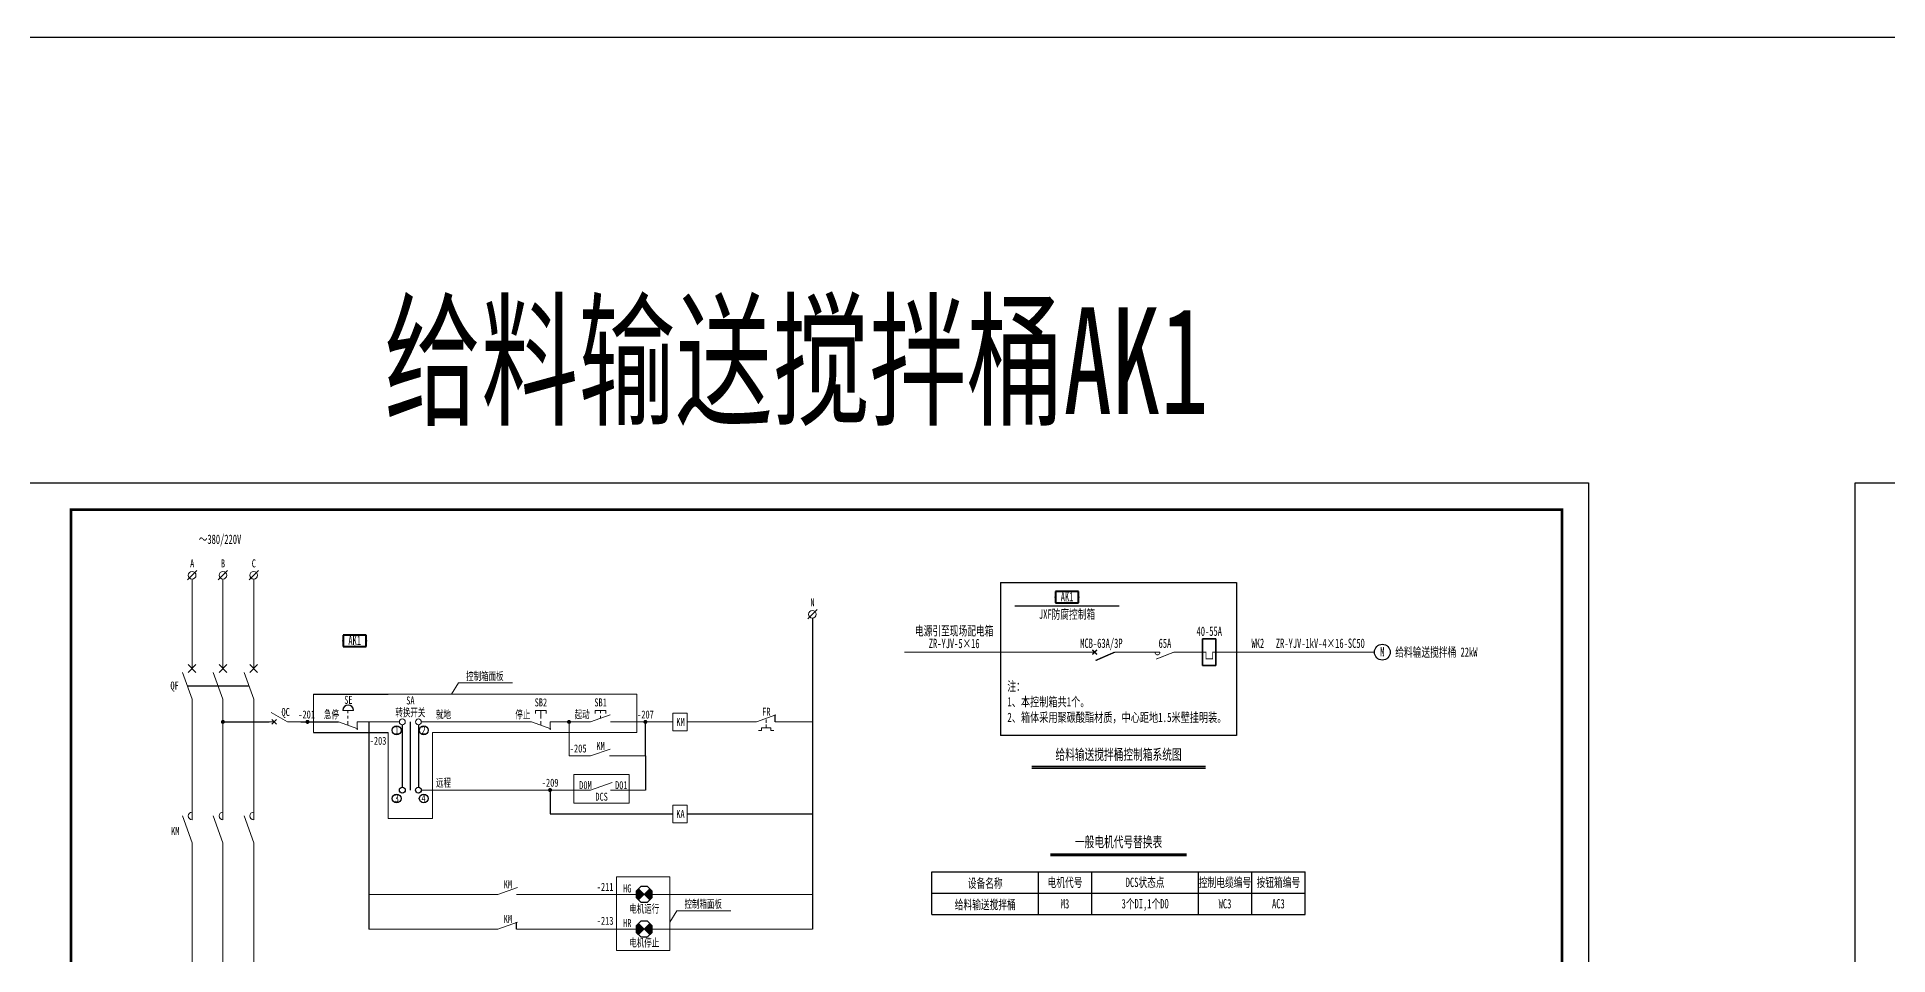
# Model space of a CAD drawing. Header units: millimetres. Extents: x 257344 to 1270023, y 272924 to 540726.
# Drawn here: x 629234 to 698634, y 481975 to 516375 of the extents above; entities that cross this region are included whole.
import ezdxf
from ezdxf.enums import TextEntityAlignment as Align

# ---------------------------------------------------------------- set-up
doc = ezdxf.new("R2010")
doc.units = ezdxf.units.MM
doc.linetypes.add('常规', pattern=[20, 10, 0, 10])
for name, color, linetype, lineweight in [('1轮廓实线层', 7, 'Continuous', 18), ('_0', 7, 'Continuous', 25), ('CAXA0层', 7, 'Continuous', 25), ('MX', 3, 'Continuous', 0), ('SW', 8, 'Continuous', 20), ('TEXT', 4, 'Continuous', 0)]:
    doc.layers.add(name, color=color, linetype=linetype, lineweight=lineweight)
for name, color, linetype in [('D1', 4, 'Continuous'), ('动力平面导线层', 3, '常规'), ('图框', 7, 'Continuous'), ('文字', 7, 'Continuous'), ('标注-照明', 7, 'Continuous'), ('照明平面导线层', 3, 'Continuous'), ('照明平面设备层', 1, 'Continuous'), ('电气-接地设计-接地线', 3, '接地线'), ('表格图框层', 7, 'Continuous'), ('高低压系统', 4, 'Continuous')]:
    doc.layers.add(name, color=color, linetype=linetype)
doc.styles.add('标准', font='', dxfattribs={"width": 0.667})
doc.styles.get('标准').set_extended_font_data('NSimSun')
doc.linetypes.add('接地线', pattern='A,500,[136,EESLTYPE.shx,S=100,R=0,X=0,Y=0],500,-200,60,-200', length=1460)

# ---------------------------------------------------------------- blocks, each defined once
blk = doc.blocks.new('*U33')
at = {"layer": '1轮廓实线层'}
for p, q in [((0, 15), (0, 10)), ((0, 5), (-3.5, 11.06)), ((0, 10), (-0.88, 10.88)), ((0, 10), (-0.88, 9.12)), ((0, 10), (0.88, 10.88)), ((0, 10), (0.88, 9.12)), ((0, 5), (0, 0))]:
    blk.add_line(p, q, dxfattribs=at)
blk = doc.blocks.new('PLA1')
at = {"color": 0, "linetype": 'ByBlock', "lineweight": -2}
for p, q in [((-500, 500), (-500, 0)), ((500, 500), (-500, 500)), ((-500, 0), (500, 0)), ((500, 0), (500, 500))]:
    blk.add_line(p, q, dxfattribs=at)
for p in [(-500, 250), (0, 500), (0, 0), (500, 250)]:
    blk.add_point(p, dxfattribs=at)
blk = doc.blocks.new('JJH')
at = {"color": 3, "linetype": '常规', "lineweight": 35}
for p, q in [((-500, -500), (-500, 0)), ((500, 0), (-500, 0)), ((500, -500), (500, 0)), ((-500, -500), (500, -500))]:
    blk.add_line(p, q, dxfattribs=at)
at = {"color": 3, "linetype": '常规', "lineweight": 35, "const_width": 30}
blk.add_lwpolyline([(0, 100), (0, -125), (-250, -125), (-250, -375), (0, -375), (0, -600)], dxfattribs=at)
blk = doc.blocks.new('GGF')
at = {"layer": '照明平面导线层', "color": 3, "linetype": '常规', "lineweight": 25, "ltscale": 2, "const_width": 30}
for points in [[(0, 0), (0, -365)], [(0, -1065), (-261, -402)], [(0, -365), (0, -544)], [(0, -1065), (0, -1429)]]:
    blk.add_lwpolyline(points, dxfattribs=at)
blk.add_lwpolyline([(0, -544, -1.122007), (0, -365, -1.343832)], format="xyb", dxfattribs=at)
blk = doc.blocks.new('DYDQ0201')
at = {"color": 0}
for points, const_width in [([(0, 0), (0, -3.75)], 0.3), ([(0, -11.25), (-3.11, -4.12)], 0.5), ([(0.86, -4.61), (-0.86, -2.89)], 0.5), ([(-0.86, -4.61), (0.86, -2.89)], 0.5), ([(0, -11.25), (0, -15)], 0.3)]:
    blk.add_lwpolyline(points, dxfattribs=dict(at, const_width=const_width))

msp = doc.modelspace()

# ---------------------------------------------------------------- hatches: boundary and pattern name
at = {"linetype": 'ByBlock', "lineweight": 25}
h = msp.add_hatch(dxfattribs=at)
h.set_pattern_fill('ANSI31', color=3, scale=184.8, style=0)
h.set_pattern_definition([(45, (87597.379, 486440.852), (-16.3341666, 16.3341666), [])])
h.paths.add_polyline_path([(651999.7, 484245.9), (651790.8, 484455.1, 0.1991281), (651704.1, 484245.9, 0.1986966), (651790.5, 484037)])
h.paths.add_polyline_path([(652209, 484454.8), (651999.7, 484245.9), (652208.6, 484036.6, 0.1991281), (652295.4, 484245.9, 0.1986966)])
h = msp.add_hatch(dxfattribs=at)
h.set_pattern_fill('ANSI31', color=1, scale=184.8, style=0)
h.set_pattern_definition([(45, (87597.379, 485140.852), (-16.3341666, 16.3341666), [])])
h.paths.add_polyline_path([(651999.7, 482945.9), (651790.8, 483155.1, 0.1991281), (651704.1, 482945.9, 0.1986966), (651790.5, 482737)])
h.paths.add_polyline_path([(652209, 483154.8), (651999.7, 482945.9), (652208.6, 482736.6, 0.1991281), (652295.4, 482945.9, 0.1986966)])

# ---------------------------------------------------------------- linework, layer by layer
at = {"color": 0, "lineweight": -3, "ltscale": 100}
for p, q in [((665363.7, 495938.6), (674208.5, 495938.6)), ((665363.7, 495938.6), (665363.7, 490199.5)), ((674208.5, 495938.6), (674208.5, 490199.5)), ((674208.5, 490199.5), (665363.7, 490199.5))]:
    msp.add_line(p, q, dxfattribs=at)
msp.add_line((679721.3, 493171.8), (679721.3, 493192.1))
at = {"color": 0, "linetype": 'ByBlock', "lineweight": 20}
for p, q in [((656206.8, 490710.4), (653612.9, 490710.4)), ((656572.4, 490800.9), (656572.4, 490680.3)), ((658306.1, 490710.4), (656908.6, 490710.4)), ((656283, 490384.2), (656391.5, 490384.2)), ((656391.5, 490384.2), (656391.5, 490492.7)), ((656391.5, 490492.7), (656753.3, 490492.7)), ((656572.4, 490613.3), (656572.4, 490492.7)), ((656753.3, 490492.7), (656753.3, 490384.2)), ((656753.3, 490384.2), (656861.8, 490384.2))]:
    msp.add_line(p, q, dxfattribs=at)
at = {"color": 3, "linetype": 'ByBlock', "lineweight": 25}
for p, q in [((652209, 484454.8), (651790.5, 484037)), ((652208.6, 484036.6), (651790.8, 484455.1))]:
    msp.add_line(p, q, dxfattribs=at)
at = {"color": 1, "linetype": 'ByBlock', "lineweight": 25}
for p, q in [((652209, 483154.8), (651790.5, 482737)), ((652208.6, 482736.6), (651790.8, 483155.1))]:
    msp.add_line(p, q, dxfattribs=at)
at = {"color": 3}
msp.add_lwpolyline([(257344.3, 516374.7), (780473.3, 516374.7), (780473.3, 446374.7), (257344.3, 446374.7)], close=True, dxfattribs=at)
at = {"color": 4, "linetype": 'ByBlock', "lineweight": 35, "const_width": 30}
msp.add_lwpolyline([(672836.3, 493322), (673061.3, 493322)], dxfattribs=at)
at = {"color": 7, "linetype": 'ByBlock', "lineweight": 20, "const_width": 75}
for points in [[(636166.4, 490710.4, 1), (636241.4, 490710.4, 1)], [(639337, 490710.4, 1), (639412, 490710.4, 1)], [(649142.9, 490710.4, 1), (649217.9, 490710.4, 1)], [(652006.6, 490710.4, 1), (652081.6, 490710.4, 1)], [(648432.2, 488154.2, 1), (648507.2, 488154.2, 1)]]:
    msp.add_lwpolyline(points, format="xyb", close=True, dxfattribs=at)
at = {"color": 3, "linetype": 'ByBlock', "lineweight": 25}
msp.add_lwpolyline([(651877.3, 484541.6), (651704.1, 484368.4), (651704.1, 484123.4), (651877.3, 483950.2), (652122.2, 483950.2), (652295.4, 484123.4), (652295.4, 484368.4), (652122.2, 484541.6)], close=True, dxfattribs=at)
at = {"color": 1, "linetype": 'ByBlock', "lineweight": 25}
msp.add_lwpolyline([(651877.3, 483241.6), (651704.1, 483068.4), (651704.1, 482823.4), (651877.3, 482650.2), (652122.2, 482650.2), (652295.4, 482823.4), (652295.4, 483068.4), (652122.2, 483241.6)], close=True, dxfattribs=at)
at = {"color": 1, "lineweight": 30, "ltscale": 100}
msp.add_circle((679675, 493322), 295.9, dxfattribs=at)
at = {"layer": '_0', "color": 0, "linetype": 'ByBlock', "ltscale": 500}
msp.add_line((634868.6, 492060.6), (637178.3, 492060.6), dxfattribs=at)
at = {"layer": 'CAXA0层', "color": 0, "linetype": 'Continuous', "lineweight": 30}
msp.add_line((665898.7, 495059.2), (669810.9, 495059.2), dxfattribs=at)
at = {"layer": 'CAXA0层', "color": 2, "linetype": 'Continuous', "lineweight": 40}
msp.add_line((666533, 489034.5), (673039.3, 489034.5), dxfattribs=at)
at = {"layer": 'CAXA0层', "color": 2, "linetype": 'Continuous', "lineweight": 0}
msp.add_line((666533, 488969), (673039.3, 488969), dxfattribs=at)
at = {"layer": 'CAXA0层', "color": 2, "linetype": 'ByBlock', "lineweight": 40}
msp.add_line((667237, 485757.6), (672335.2, 485757.6), dxfattribs=at)
at = {"layer": 'CAXA0层', "color": 2, "linetype": 'ByBlock', "lineweight": 0}
msp.add_line((667237, 485692.1), (672335.2, 485692.1), dxfattribs=at)
at = {"layer": 'D1', "color": 1, "linetype": 'ByBlock'}
msp.add_arc((640901.3, 491142.1), 200.5, 0, 180, dxfattribs=at)
at = {"layer": 'MX', "color": 7, "linetype": 'ByBlock', "lineweight": 20}
for p, q in [((634875.8, 496031.3), (635222.3, 496377.7)), ((636030.7, 496031.3), (636377.2, 496377.7)), ((637185.6, 496031.3), (637532, 496377.7)), ((635049.1, 496060.3), (635049.1, 492710.2)), ((636203.9, 496060.3), (636203.9, 492710.2)), ((637358.8, 496060.3), (637358.8, 492710.2)), ((658132.8, 494571.5), (658479.3, 494918)), ((635193.4, 492854.5), (634904.7, 492565.8)), ((635193.4, 492565.8), (634904.7, 492854.5)), ((636348.3, 492854.5), (636059.6, 492565.8)), ((636348.3, 492565.8), (636059.6, 492854.5)), ((637503.2, 492854.5), (637214.4, 492565.8)), ((637503.2, 492565.8), (637214.4, 492854.5)), ((635049.1, 491555.3), (634688.2, 492565.8)), ((636203.9, 491555.3), (635843, 492565.8)), ((637358.8, 491555.3), (636997.9, 492565.8)), ((635049.1, 487042.7), (635049.1, 491565.4)), ((636203.9, 487042.7), (636203.9, 491565.4)), ((637358.8, 487042.7), (637358.8, 491565.4)), ((635049.1, 486176.5), (634688.2, 487187)), ((636203.9, 486176.5), (635843, 487187)), ((637358.8, 486176.5), (636997.9, 487187)), ((635049.1, 481489.8), (635049.1, 486176.5)), ((636203.9, 486176.5), (636203.9, 481489.8)), ((637358.8, 486176.5), (637358.8, 481489.8))]:
    msp.add_line(p, q, dxfattribs=at)
for centre in [(635049.1, 496204.5), (636203.9, 496204.5), (637358.8, 496204.5), (658306, 494744.8)]:
    msp.add_circle(centre, 144.4, dxfattribs=at)
for centre in [(635049.1, 487187), (636203.9, 487187), (637358.8, 487187)]:
    msp.add_arc(centre, 144.4, 89.999997, 269.999994, dxfattribs=at)
at = {"layer": 'SW', "color": 7, "linetype": 'ByBlock', "lineweight": 25}
for p, q in [((662786.1, 483489.6), (662786.1, 485089.6)), ((666786.1, 483489.6), (666786.1, 485089.6)), ((672786.1, 483489.6), (672786.1, 485089.6)), ((674786.1, 483489.6), (674786.1, 485089.6)), ((676786.1, 483489.6), (676786.1, 485089.6))]:
    msp.add_line(p, q, dxfattribs=at)
at = {"layer": 'TEXT', "color": 7, "linetype": 'ByBlock', "ltscale": 100}
for centre in [(642930, 490710.4), (643533.5, 490710.4)]:
    msp.add_circle(centre, 109.7, dxfattribs=at)
at = {"layer": '动力平面导线层', "color": 0, "linetype": 'ByBlock'}
for p, q in [((658306, 494600.4), (658306, 482945.9)), ((639124, 490710.4), (640535.7, 490710.4)), ((641675.3, 490710.4), (641675.3, 482945.9)), ((652044.1, 489432.3), (652044.1, 488154.2)), ((648469.7, 488154.2), (648469.7, 487262.6)), ((648469.7, 487262.6), (653077.2, 487262.6)), ((662786.1, 485089.6), (676786.1, 485089.6)), ((668786.1, 483489.6), (668786.1, 485089.6)), ((662786.1, 484289.6), (676786.1, 484289.6)), ((662786.1, 483489.6), (676786.1, 483489.6))]:
    msp.add_line(p, q, dxfattribs=at)
at = {"layer": '动力平面导线层', "color": 6, "linetype": 'ByBlock'}
for p, q in [((639597.9, 491743.8), (642397.2, 491743.8)), ((639597.9, 490308.9), (642397.2, 490308.9))]:
    msp.add_line(p, q, dxfattribs=at)
at = {"layer": '动力平面导线层', "color": 0, "linetype": 'ByBlock', "lineweight": -3, "ltscale": 100}
msp.add_line((656908.6, 490710.4), (656908.6, 490971.9), dxfattribs=at)
at = {"layer": '图框', "linetype": 'Continuous', "lineweight": 100, "const_width": 100}
msp.add_lwpolyline([(630508.8, 458665.5), (686408.8, 458665.5), (686408.8, 498665.5), (630508.8, 498665.5)], close=True, dxfattribs=at)
at = {"layer": '文字', "color": 4, "linetype": 'ByBlock', "lineweight": 25, "const_width": 30}
for points in [[(670013.6, 493322), (670789.9, 493322)], [(672219.1, 493322), (672836.3, 493322)], [(673536.3, 493322), (679379.1, 493322)]]:
    msp.add_lwpolyline(points, dxfattribs=at)
at = {"layer": '标注-照明', "linetype": 'ByBlock', "lineweight": 25, "ltscale": 100}
for p, q in [((636203.9, 490710.4), (637938.1, 490710.4)), ((642930, 490600.7), (642930, 488263.9)), ((643533.5, 490600.7), (643533.5, 488263.9)), ((647215.1, 482945.9), (647215.1, 483207.3))]:
    msp.add_line(p, q, dxfattribs=at)
at = {"layer": '标注-照明', "color": 0, "linetype": 'ByBlock', "lineweight": 25, "ltscale": 100}
msp.add_line((643232, 488154.2), (643232, 490710.4), dxfattribs=at)
at = {"layer": '标注-照明', "linetype": 'ByBlock', "lineweight": 25, "ltscale": 100}
for centre, radius in [((642716.7, 490395.1), 164.8), ((643733, 490395.1), 164.8), ((642716.7, 487838.8), 164.8), ((642930, 488154.2), 109.7), ((643533.5, 488154.2), 109.7), ((643733, 487838.8), 164.8)]:
    msp.add_circle(centre, radius, dxfattribs=at)
at = {"layer": '照明平面导线层', "color": 6, "linetype": 'ByBlock', "lineweight": 20}
for p, q in [((645038.6, 492171.4), (644773.8, 491743.8)), ((645038.6, 492171.4), (647057.3, 492171.4)), ((642397.2, 491743.8), (651729.2, 491743.8)), ((651729.2, 491743.8), (651729.2, 490308.9)), ((651729.2, 490308.9), (644064.2, 490308.9)), ((650965.4, 484909.3), (652961.3, 484909.3)), ((650966.3, 482136.8), (650966.3, 484909.3)), ((652961.3, 482136.8), (652961.3, 484909.3)), ((653226.2, 483635.2), (652961.3, 483207.5)), ((653226.2, 483635.2), (655244.8, 483635.2)), ((650965.4, 482136.8), (652961.3, 482136.8))]:
    msp.add_line(p, q, dxfattribs=at)
at = {"layer": '照明平面导线层', "color": 0, "linetype": 'ByBlock', "lineweight": 20}
for p, q in [((640535.7, 490710.4), (641266.8, 490449)), ((640886.6, 491041.8), (640886.6, 491142.1)), ((640886.6, 490835.8), (640886.6, 490936)), ((640886.6, 490585), (640886.6, 490735.5)), ((641237.4, 490710.4), (642820.3, 490710.4)), ((641237.4, 490710.4), (641237.4, 490409.2)), ((647768, 490710.4), (643643.2, 490710.4)), ((647768, 490710.4), (648499.1, 490449)), ((648118.9, 490941.6), (648118.9, 491142.1)), ((648118.9, 490835.8), (648118.9, 490936)), ((648118.9, 490585), (648118.9, 490735.5)), ((649991.4, 490710.4), (648469.7, 490710.4)), ((648469.7, 490710.4), (648469.7, 490409.2)), ((649180.4, 490710.4), (649180.4, 489432.3)), ((649991.4, 490710.4), (650722.5, 490971.9)), ((650356.9, 491041.8), (650356.9, 491142.1)), ((650356.9, 490841.2), (650356.9, 490936.3)), ((650734.1, 490710.4), (653077.2, 490710.4)), ((656206.8, 490710.4), (656938, 490971.9)), ((649991.4, 489432.3), (649180.4, 489432.3)), ((649991.4, 489432.3), (650722.5, 489693.7)), ((650693.1, 489432.3), (652044.1, 489432.3)), ((643643.2, 488154.2), (644430.6, 488154.2)), ((644430.6, 488154.2), (649991.4, 488154.2)), ((650734.1, 488154.2), (652044.1, 488154.2)), ((646513.3, 484245.9), (647244.4, 484507.3)), ((641675.3, 484245.9), (646513.3, 484245.9)), ((647215.1, 484245.9), (651704.1, 484245.9)), ((652295.4, 484245.9), (658306.2, 484245.9)), ((646513.3, 482945.9), (647244.4, 483207.3)), ((641675.3, 482945.9), (646513.3, 482945.9)), ((647215.1, 482945.9), (651704.1, 482945.9)), ((652295.4, 482945.9), (658306, 482945.9))]:
    msp.add_line(p, q, dxfattribs=at)
at = {"layer": '照明平面导线层', "color": 1, "linetype": 'ByBlock', "lineweight": 20}
msp.add_line((641101.8, 491142.1), (640700.8, 491142.1), dxfattribs=at)
at = {"layer": '照明平面导线层', "color": 7, "linetype": 'ByBlock', "lineweight": 20}
msp.add_line((649991.4, 488154.2), (650795.6, 488441.8), dxfattribs=at)
at = {"layer": '照明平面导线层', "color": 0, "linetype": 'ByBlock', "lineweight": 20}
for points in [[(648319.4, 491021.8), (648319.4, 491142.1), (647918.4, 491142.1), (647918.4, 491021.8)], [(650557.4, 491021.8), (650557.4, 491142.1), (650156.4, 491142.1), (650156.4, 491021.8)]]:
    msp.add_lwpolyline(points, dxfattribs=at)
for points in [[(653077.2, 491041.2), (653612.9, 491041.2), (653612.9, 490379.7), (653077.2, 490379.7)], [(653077.2, 487593.4), (653612.9, 487593.4), (653612.9, 486931.8), (653077.2, 486931.8)]]:
    msp.add_lwpolyline(points, close=True, dxfattribs=at)
at = {"layer": '照明平面设备层', "color": 0, "lineweight": -3, "ltscale": 100}
for points in [[(628008.8, 499665.5), (687408.8, 499665.5), (687408.8, 457665.5), (628008.8, 457665.5)], [(697408.8, 499665.5), (756808.8, 499665.5), (756808.8, 457665.5), (697408.8, 457665.5)]]:
    msp.add_lwpolyline(points, close=True, dxfattribs=at)
at = {"layer": '照明平面设备层', "color": 130, "lineweight": -3, "const_width": 30}
for points in [[(661747.7, 493321.9), (667416.4, 493321.9)], [(667416.4, 493321.9), (668513.6, 493321.9)]]:
    msp.add_lwpolyline(points, dxfattribs=at)
at = {"layer": '电气-接地设计-接地线', "color": 0, "linetype": 'ByBlock', "lineweight": -3}
for p, q in [((652044.1, 489432.3), (652044.1, 490710.4)), ((653612.9, 487262.6), (658306.1, 487262.6))]:
    msp.add_line(p, q, dxfattribs=at)
at = {"layer": '表格图框层', "color": 6, "linetype": 'ByBlock', "lineweight": 20, "ltscale": 50}
for p, q in [((639597.9, 490308.9), (639597.9, 491743.8)), ((642397.2, 487085.3), (642397.2, 490308.9)), ((644064.2, 490308.9), (644064.2, 487085.3)), ((644064.2, 487085.3), (642397.2, 487085.3))]:
    msp.add_line(p, q, dxfattribs=at)
at = {"layer": '表格图框层', "color": 4, "linetype": 'ByBlock', "lineweight": 20, "ltscale": 50}
for p, q in [((649356.8, 488733.2), (651430.2, 488733.2)), ((649356.8, 488733.2), (649356.8, 487669.8)), ((651430.2, 488733.2), (651430.2, 487669.8)), ((649356.8, 487669.8), (651430.2, 487669.8))]:
    msp.add_line(p, q, dxfattribs=at)

# ---------------------------------------------------------------- block references
at = {"layer": '_0', "color": 3, "linetype": 'ByBlock', "xscale": -100, "yscale": 100, "zscale": 100, "rotation": 90}
msp.add_blockref('*U33', (639124, 490710.4), dxfattribs=at)
at = {"layer": '动力平面导线层', "color": 4, "linetype": 'ByBlock', "rotation": 90}
for name, p in [('JJH', (672936.3, 493322)), ('GGF', (670789.9, 493322))]:
    msp.add_blockref(name, p, dxfattribs=at)
at = {"layer": '照明平面设备层', "color": 1, "lineweight": 40}
for p, xscale, yscale, zscale in [((667854.8, 495168.1), 0.8640000005252659, 0.8640000005252659, 0.8640000000000001), ((641143.9, 493532.4), 0.8640000000596046, 0.8640000000596046, 0.8640000000596046)]:
    msp.add_blockref('PLA1', p, dxfattribs=dict(at, xscale=xscale, yscale=yscale, zscale=zscale))
at = {"layer": '高低压系统', "lineweight": -3, "xscale": 100, "yscale": 100, "zscale": 100, "rotation": 90}
msp.add_blockref('DYDQ0201', (668513.6, 493321.9), dxfattribs=at)

# ---------------------------------------------------------------- texts
at = {"layer": 'SW', "color": 4, "linetype": 'ByBlock', "lineweight": 25, "style": '标准', "width": 0.667}
msp.add_text('给料输送搅拌桶AK1', height=4000, dxfattribs=at).set_placement((657708.8, 502246.2), align=Align.CENTER)
at = {"layer": 'SW', "color": 7, "linetype": 'Continuous', "lineweight": 25, "style": '标准', "width": 0.667}
for s, p in [('AK1', (667854.8, 495223.3)), ('JXF防腐控制箱', (667854.8, 494572.2)), ('电源引至现场配电箱', (663621.3, 493947.5)), ('40-55A', (673186.3, 493932.7)), ('AK1', (641143.9, 493587.6)), ('ZR-YJV-5×16', (663621.3, 493474.5)), ('MCB-63A/3P', (669141.2, 493481.9)), ('65A', (671523.2, 493481.9)), ('给料输送搅拌桶 22kW', (681700.7, 493149.4))]:
    msp.add_text(s, height=350, dxfattribs=at).set_placement(p, align=Align.CENTER)
for s, p in [('WK2', (674769.8, 493482)), ('ZR-YJV-1kV-4×16-SC50', (675682.5, 493482))]:
    msp.add_text(s, height=350, dxfattribs=at).set_placement(p)
at = {"layer": 'SW', "color": 1, "linetype": 'Continuous', "lineweight": 25, "style": '标准', "width": 0.667}
msp.add_text('M', height=350, dxfattribs=at).set_placement((679675, 493163), align=Align.CENTER)
at = {"layer": 'SW', "color": 2, "linetype": 'Continuous', "lineweight": 25, "style": '标准', "width": 0.667}
msp.add_text('给料输送搅拌桶控制箱系统图', height=400, dxfattribs=at).set_placement((669786.1, 489289.5), align=Align.CENTER)
at = {"layer": 'SW', "color": 2, "linetype": 'ByBlock', "lineweight": 25, "style": '标准', "width": 0.667}
msp.add_text('一般电机代号替换表', height=400, dxfattribs=at).set_placement((669785.9, 486012.6), align=Align.CENTER)
at = {"layer": 'SW', "color": 7, "linetype": 'ByBlock', "lineweight": 25, "style": '标准', "width": 0.667}
for s, p in [('设备名称', (664786.1, 484489.6)), ('电机代号', (667777.2, 484520.5)), ('DCS状态点', (670782.2, 484520.5)), ('控制电缆编号', (673777.2, 484520.5)), ('按钮箱编号', (675777.2, 484520.5)), ('给料输送搅拌桶', (664786.1, 483689.6)), ('M3', (667777.2, 483720.5)), ('3个DI,1个DO', (670782.2, 483720.5)), ('WC3', (673777.2, 483720.5)), ('AC3', (675777.2, 483720.5))]:
    msp.add_text(s, height=350, dxfattribs=at).set_placement(p, align=Align.CENTER)
at = {"layer": 'SW', "color": 0, "linetype": 'Continuous', "lineweight": 25, "insert": (665615.8, 492221.8), "char_height": 350, "width": 8834.871, "attachment_point": 1, "style": '标准'}
msp.add_mtext('注：\\P{\\fNSimSun|b0|i0|c134|p34;\\W0.7;1、本控制箱共1个。\\P2、箱体采用聚碳酸酯材质，中心距地1.5米壁挂明装。}', dxfattribs=at)
at = {"layer": 'TEXT', "color": 7, "linetype": 'ByBlock', "ltscale": 100, "style": '标准', "width": 0.667}
for s, height, p in [('～380/220V', 350, (636093.2, 497379.5)), ('A', 300, (635051.4, 496499.1)), ('B', 300, (636206.3, 496499.1)), ('C', 300, (637361.2, 496499.1)), ('N', 300, (658308.4, 495039.3)), ('QF', 300, (634392.1, 491921)), ('SE', 300, (640909.4, 491383.7)), ('SA', 300, (643232.9, 491362)), ('SB2', 300, (648127, 491290.7)), ('SB1', 300, (650365.1, 491290.7)), ('QC', 300, (638555.4, 490930.7)), ('转换开关', 300, (643232.9, 490912.9)), ('就地', 300, (644473.7, 490836.5)), ('停止', 300, (647449.5, 490841.2)), ('起动', 300, (649672.9, 490841.2)), ('KM', 300, (653358.6, 490560)), ('FR', 300, (656580.6, 490939.7)), ('1', 300, (642722.5, 490255.8)), ('2', 300, (643727.5, 490255.8)), ('KM', 300, (650365.1, 489661.6)), ('远程', 300, (644473.7, 488280.2)), ('3', 300, (642722.5, 487699.6)), ('4', 300, (643727.5, 487699.6)), ('D0M', 300, (649796.9, 488189.8)), ('D01', 300, (651140.7, 488189.8)), ('KA', 300, (653358.6, 487112.2)), ('KM', 300, (634417.9, 486470)), ('KM', 300, (646887.1, 484475.1)), ('HG', 300, (651366.5, 484318)), ('电机运行', 300, (652002.8, 483557.4)), ('KM', 300, (646887.1, 483175.1)), ('HR', 300, (651366.5, 483018)), ('电机停止', 300, (652002.8, 482287.9))]:
    msp.add_text(s, height=height, dxfattribs=at).set_placement(p, align=Align.CENTER)
at = {"layer": 'TEXT', "color": 6, "linetype": 'ByBlock', "ltscale": 100, "style": '标准', "width": 0.667}
for p in [(646024.8, 492272.9), (654212.3, 483736.6)]:
    msp.add_text('控制箱面板', height=300, dxfattribs=at).set_placement(p, align=Align.CENTER)
at = {"layer": 'TEXT', "color": 2, "linetype": 'ByBlock', "ltscale": 100, "style": '标准', "width": 0.667}
for s, p in [('-201', (639342.3, 490836.9)), ('-207', (652047.7, 490836.9)), ('-203', (642020.5, 489852.8)), ('-205', (649524.4, 489564)), ('-209', (648473.4, 488280.7)), ('-211', (650535.3, 484377.6)), ('-213', (650535.3, 483106))]:
    msp.add_text(s, height=300, dxfattribs=at).set_placement(p, align=Align.CENTER)
at = {"layer": 'TEXT', "color": 1, "linetype": 'ByBlock', "ltscale": 100, "style": '标准', "width": 0.667}
msp.add_text('急停', height=300, dxfattribs=at).set_placement((640274.4, 490841.2), align=Align.CENTER)
at = {"layer": 'TEXT', "color": 4, "linetype": 'ByBlock', "ltscale": 100, "style": '标准', "width": 0.667}
msp.add_text('DCS', height=300, dxfattribs=at).set_placement((650401.7, 487757), align=Align.CENTER)

doc.saveas('drawing.dxf')
